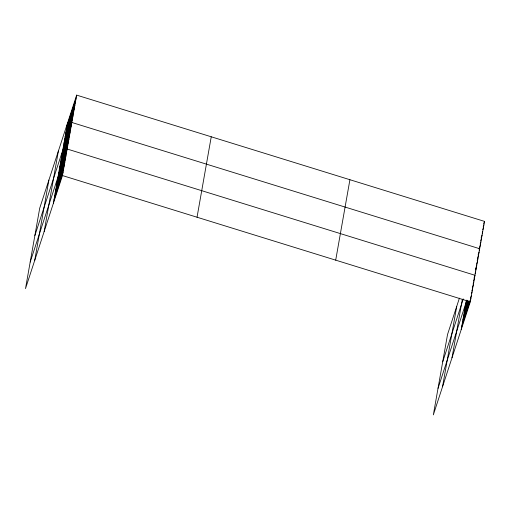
<?xml version="1.0" encoding="UTF-8"?>
<svg xmlns="http://www.w3.org/2000/svg" width="510" height="510" viewBox="0 0 510 510"><rect width="100%" height="100%" fill="white"/><g stroke="black" fill="none" stroke-linecap="round" stroke-linejoin="round"><path stroke-width="0.76" d="M34.693 260.483L48.903 180.049M44.166 231.502L58.376 151.062M53.365 203.369L67.575 122.935M76.666 95.121L39.71 208.176L25.5 288.615L62.456 175.555L76.666 95.121L484.5 221.385L470.29 301.824L433.334 414.879L447.544 334.445L459.414 298.14M197.038 217.222L211.248 136.788M335.701 260.151L349.917 179.718M442.533 386.752L456.743 306.312M452.007 357.765L462.347 299.211M461.199 329.632L466.357 300.435M66.969 126.352L76.06 98.538M66.364 129.769L75.454 101.955M65.764 133.186L74.855 105.372M65.159 136.61L74.25 108.796M64.553 140.027L73.644 112.213M63.948 143.444L73.038 115.63M63.348 146.861L72.439 119.047M34.878 235.524L71.834 122.47L479.668 248.733L479.177 250.238M62.156 153.599L71.247 125.785M61.57 156.921L70.66 129.107M60.983 160.236L70.074 132.421M60.397 163.551L69.487 135.736M59.81 166.872L68.901 139.058M59.224 170.187L68.314 142.373M58.637 173.508L67.728 145.694M30.192 262.07L67.141 149.009L474.976 275.279L473.994 278.281M57.464 180.145L66.555 152.331M56.878 183.46L65.968 155.646M56.291 186.781L65.382 158.967M55.705 190.096L64.795 162.282M55.118 193.417L64.209 165.603M54.532 196.732L63.629 168.918M53.952 200.054L63.042 172.24M483.76 223.641L484.5 221.385M483.161 227.058L483.894 224.802M482.798 229.73L483.295 228.225M482.199 233.147L482.689 231.642M481.102 238.068L482.084 235.059M480.745 240.733L481.478 238.476M480.139 244.15L480.879 241.899M479.043 249.071L480.273 245.316M442.712 361.794L463.271 298.911M478.099 255.057L479.081 252.055M477.513 258.379L478.495 255.37M477.175 260.941L477.908 258.685M476.589 264.263L477.322 262.006M475.511 269.082L476.735 265.321M475.658 270.147L476.149 268.642M475.071 273.462L475.562 271.957M438.026 388.339L466.873 300.084M465.298 306.408L467.268 300.396M473.656 280.851L474.396 278.594M464.718 309.729L467.664 300.709M473.07 284.166L473.809 281.915M464.132 313.044L468.059 301.015M472.483 287.487L473.223 285.23M463.545 316.366L468.454 301.327M471.897 290.802L472.636 288.552M462.959 319.681L469.098 300.887M471.559 293.371L472.05 291.867M462.372 323.002L469.493 301.2M470.481 298.191L471.463 295.188M461.786 326.317L470.877 298.503M62.456 175.555L470.29 301.824"/></g></svg>
